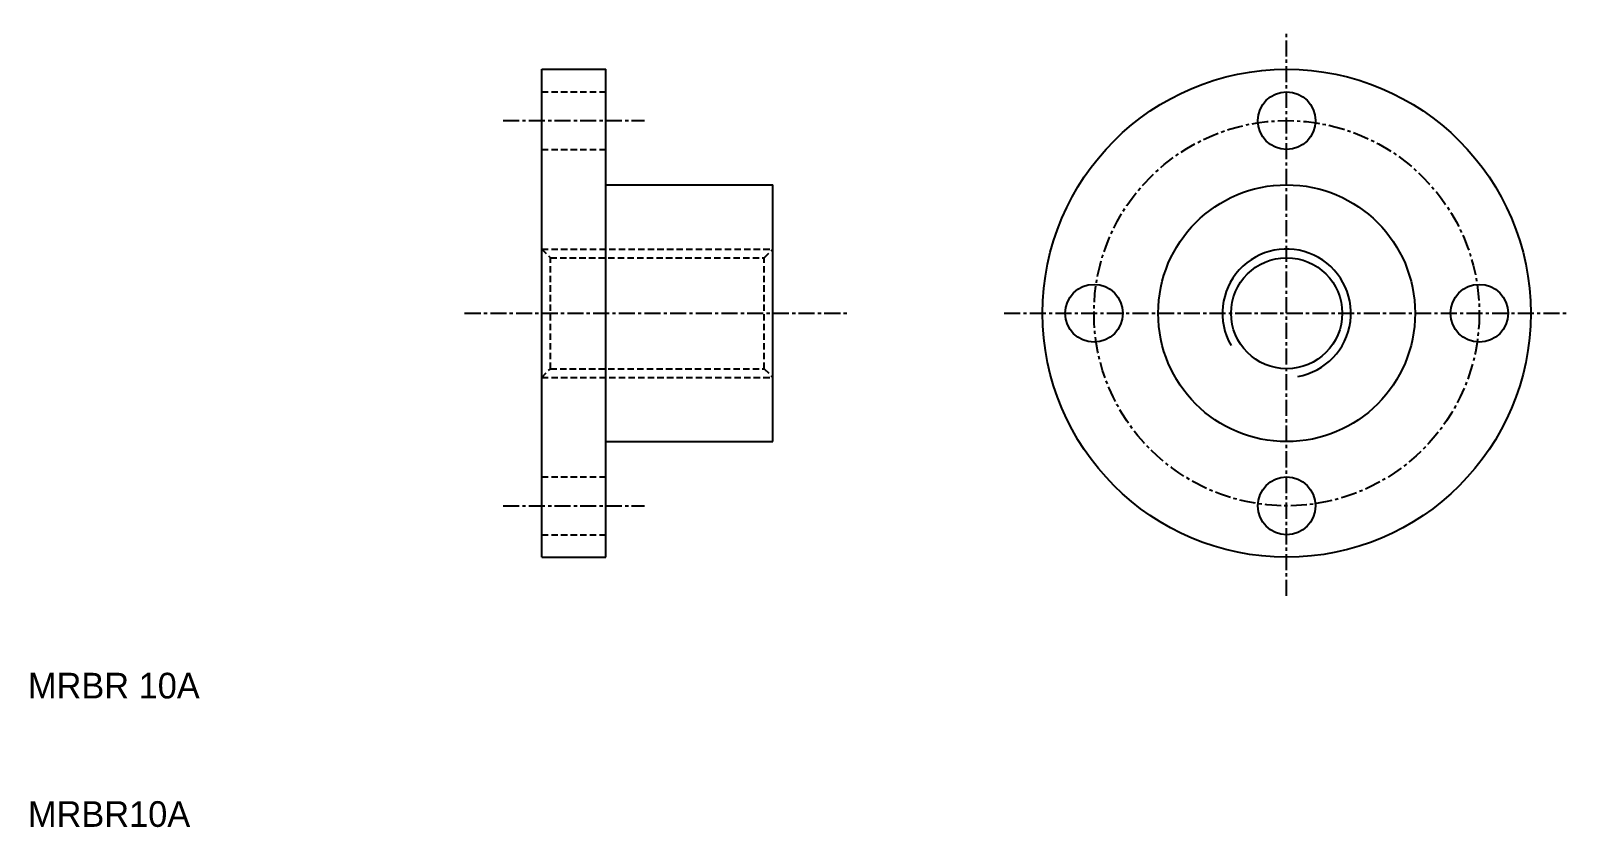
# Model space of a CAD drawing. Extents: x 10 to 130, y 10 to 72.
import ezdxf

# ---------------------------------------------------------------- set-up
doc = ezdxf.new("R2010")
doc.units = 0
doc.linetypes.add('CENTER', pattern=[2, 1.25, -0.25, 0.25, -0.25])
doc.linetypes.add('DASHED', pattern=[0.75, 0.5, -0.25])
doc.layers.get('0').update_dxf_attribs({"linetype": 'CONTINUOUS'})
doc.layers.add('CENTER', color=1, linetype='CENTER')

msp = doc.modelspace()

# ---------------------------------------------------------------- linework, layer by layer
for p, q in [((50, 31), (50, 69)), ((50, 69), (55, 69)), ((55, 60), (55, 69)), ((55, 40), (55, 60)), ((55, 60), (68, 60)), ((68, 40), (68, 60)), ((55, 31), (55, 40)), ((55, 40), (68, 40)), ((50, 31), (55, 31))]:
    msp.add_line(p, q)
at = {"color": 3, "linetype": 'DASHED'}
for p, q in [((50, 67.25), (55, 67.25)), ((50, 62.75), (55, 62.75)), ((50, 55), (68, 55)), ((50, 55), (50.6765, 54.3235)), ((50.6765, 54.3235), (67.3235, 54.3235)), ((50.6765, 45.6765), (50.6765, 54.3235)), ((67.3235, 54.3235), (68, 55)), ((67.3235, 45.6765), (67.3235, 54.3235)), ((50, 45), (50.6765, 45.6765)), ((50.6765, 45.6765), (67.3235, 45.6765)), ((67.3235, 45.6765), (68, 45)), ((50, 45), (68, 45)), ((50, 37.25), (55, 37.25)), ((50, 32.75), (55, 32.75))]:
    msp.add_line(p, q, dxfattribs=at)
for centre, radius in [((108, 50), 19), ((108, 65), 2.25), ((108, 50), 10), ((108, 50), 4.3235), ((93, 50), 2.25), ((123, 50), 2.25), ((108, 35), 2.25)]:
    msp.add_circle(centre, radius)
at = {"color": 3}
msp.add_arc((108, 50), 5, 280, 210, dxfattribs=at)
at = {"layer": 'CENTER', "color": 1, "linetype": 'CENTER'}
for p, q in [((108, 28), (108, 72)), ((47, 65), (58, 65)), ((44, 50), (74, 50)), ((86, 50), (130, 50)), ((47, 35), (58, 35))]:
    msp.add_line(p, q, dxfattribs=at)
msp.add_circle((108, 50), 15, dxfattribs=at)

# ---------------------------------------------------------------- texts
for s, p in [('MRBR 10A', (10, 20)), ('MRBR10A', (10, 10))]:
    msp.add_text(s, height=2).set_placement(p)

doc.saveas('drawing.dxf')
